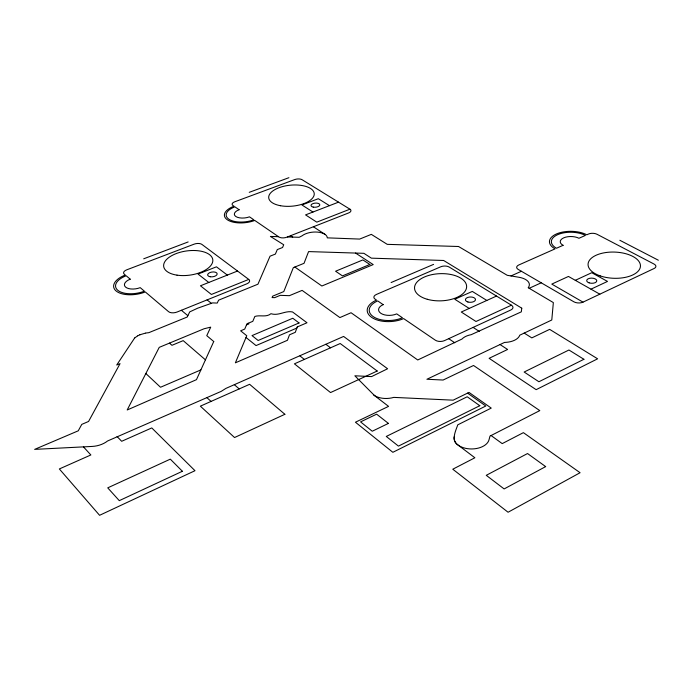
<?xml version="1.0" encoding="UTF-8"?>
<svg xmlns="http://www.w3.org/2000/svg" width="693" height="693" viewBox="0 0 693 693"><rect width="100%" height="100%" fill="white"/><g stroke="black" fill="none" stroke-linecap="round" stroke-linejoin="round"><path stroke-width="1.04" d="M454.097 437.733L454.062 438.262M454.14 437.205L454.261 436.685M313.383 226.767L324.878 234.277A13.817 6.757 -5 0 1 327.278 237.855L359.676 239.076L371.318 234.364L387.248 244.352L458.541 246.5L507.233 275.303L519.04 277.287A15.021 7.788 -0.1 0 1 528.655 287.067L528.196 287.708L553.352 302.59L551.784 319.993L519.75 335.195L519.421 336.001A15.852 8.697 -0.1 0 1 505.968 342.351L504.556 342.411L426.914 379.253L443.104 380.033L473.536 365.48L539.795 410.602L490.003 436.088L488.998 439.847A17.585 10.785 -0.3 0 1 476.342 448.544A17.585 10.785 -0.3 0 1 458.22 445.192C450.667 440.627 455.682 430.899 457.787 424.826L491.242 408.099L469.014 392.42L453.153 400.173L393.789 397.384A16.545 9.659 -3.3 0 1 374.445 395.504L354.851 375.788L371.578 376.594L387.604 368.763L343.607 336.434L225.901 388.401L221.188 391.38L107.528 441.008A17.282 9.971 -12.4 0 1 92.282 446.422L34.65 449.376L78.257 430.812L81.774 424.385L88.583 421.448L120.062 363.608L116.736 364.994L134.65 337.993M134.65 337.993L137.465 335.975M137.699 335.828L140.185 334.641M583.004 302.139L654.131 268.486A6.306 3.136 2.8 0 0 654.019 264.042L596.994 234.26A6.003 2.911 1.3 0 0 588.53 234.026L586.798 234.797A21.656 10.603 0.8 0 0 556.358 233.991A21.656 10.603 0.8 0 0 555.076 248.874L518.754 264.995A6.142 3.119 0 0 0 518.165 269.395L573.865 301.801A6.445 3.378 1.6 0 0 583.004 302.139L551.784 284.095L568.451 276.446L599.826 294.178M590.964 289.172L607.501 281.419L591.753 272.713L575.294 280.319M511.417 305.197L449.246 267.074A6.072 3.101 -1.9 0 0 440.731 266.796L376.403 294.456A6.228 3.283 -3.5 0 0 375.052 299.107L376.516 300.104A22.765 12.179 -3.2 0 0 371.691 317.411A22.765 12.179 -3.2 0 0 403.638 318.589L435.325 340.185A6.566 3.63 -1.8 0 0 444.577 340.584L510.758 310.022A6.419 3.413 -0.2 0 0 511.417 305.197L475.987 321.491L461.278 312.015L496.509 296.058M529.183 288.288L541.216 282.805M510.992 275.935L521.405 271.275M139.943 334.754L145.599 333.09M200.883 369.897L160.516 387.257L145.851 373.527M296.864 328.04L256.055 345.582L246.015 337.474M391.121 282.536L433.593 264.371M246.526 324.861L248.908 323.865L248.163 323.284M145.911 333.021L148.813 332.675L187.179 317.039L189.726 311.893L197.592 308.22L212.63 302.893L217.23 303.075L218.59 300.173L257.952 284.191L270.053 256.185L275.381 254.071L277.287 249.593L282.553 247.514L283.714 244.759L270.409 236.434L278.465 236.677M248.744 279.409A6.046 3.075 -6.8 0 1 246.769 283.844L177.044 312.032A6.246 3.231 -8.7 0 1 168.607 311.694L145.305 291.952A21.778 10.828 -9.3 0 1 116.06 290.939A21.778 10.828 -9.3 0 1 125.303 275.026L124.22 274.107A5.968 2.919 -9.3 0 1 126.758 269.82L194.092 244.17A5.778 2.789 -7.6 0 1 201.914 244.412L248.744 279.409L211.4 294.456L200.45 285.785L237.534 271.032M349.948 209.191A5.579 2.642 -4.3 0 1 348.596 212.959L286.789 237.197A5.726 2.772 -5.7 0 1 278.889 236.963L254.773 220.443A19.984 9.356 -6.4 0 1 227.304 219.768A19.984 9.356 -6.4 0 1 234 206.228L232.874 205.449A5.483 2.529 -6.5 0 1 234.728 201.802L294.733 179.565A5.345 2.417 -5.2 0 1 302.096 179.721L349.948 209.191L316.788 222.15L305.561 214.891L338.522 202.157M143.702 258.801L188.158 241.944M249.246 192.333L288.903 177.694M287.448 236.945L299.177 237.292L302.035 235.837A13.843 6.765 -5 0 1 324.87 234.269M619.845 240.28L658.35 260.221M486.824 300.441L472.314 291.424L454.79 299.246L469.196 308.428M329.452 205.656L318.321 198.709L301.923 204.963L312.959 212.032M524.185 333.09L531.817 337.889L549.644 329.366L597.617 358.809L536.139 389.665L489.111 358.316L507.605 349.471L500.043 344.551M473.111 327.408L479.253 331.393M355.535 253.058L373.206 264.587L321.864 286.01L294.854 267.03M448.7 338.678L454.773 342.766M290.627 235.698L292.697 237.101M467.576 393.13L485.802 406.011L392.853 452.304L355.44 422.219L388.565 406.375L373.596 394.88M491.086 435.533L502.208 443.615L523.397 432.649L580.084 472.721L508.073 512.24L452.78 469.213L474.878 457.77L457.571 444.672M325.849 344.274L330.544 347.808M227.339 275.095L216.45 266.822L198.025 274.064L208.784 282.475M299.965 355.959L304.374 359.416M207.086 299.887L211.382 303.335M181.375 310.282L187.855 315.679M457.059 444.248L456.6 443.797M234.347 384.702L239.224 388.92M205.44 359.849L183.203 340.627L171.959 345.305L169.473 343.113M206.843 397.6L211.07 401.412M456.159 443.338L455.777 442.862M117.082 436.529L121.665 441.294L151.776 427.928L194.984 470.703L99.584 515.306L59.347 468.953L90.861 454.963L83.455 446.872M455.414 442.385L455.119 441.891M454.833 441.389L454.608 440.878M454.409 440.358L454.27 439.838M454.149 439.319L454.097 438.79M521.768 308.186L521.309 311.85L471.231 334.667A15.939 8.853 -0.8 0 0 461.945 339.068L417.74 359.979L351.056 312.734L339.882 317.576L302.122 290.384L289.388 295.677L280.223 295.339L274.636 297.652L272.089 297.557L272.652 296.171L283.792 291.571L293.33 267.645L304.028 263.314L308.584 251.585L363.903 253.326L371.37 258.16L443.633 260.481L521.768 308.186M297.271 326.94L295.296 332.311L289.492 334.814L287.448 340.28L235.369 362.829L246.751 335.733L240.636 330.812L244.733 329.08L246.985 323.778L252.798 321.335L254.842 316.458C260.1 314.691 266.129 317.663 270.963 313.712C278.707 316.173 284.953 310.412 292.533 311.954L306.999 322.765L297.271 326.94M213.747 341.51L196.465 379.66L127.191 409.987L159.243 347.358L204.106 328.751L210.715 327.139L206.765 335.663L213.747 341.51M545.66 466.606L504.132 488.937L486.261 475.32L527.538 453.534L545.66 466.606M583.913 359.295L538.911 381.748L524.151 372.02L568.944 350.008L583.913 359.295M479.799 405.708L398.44 446.11L386.27 436.443L467.212 396.768L479.799 405.708M388.418 423.397L372.254 431.237L360.559 421.881L376.628 414.18L388.418 423.397M182.389 471.275L119.283 500.649L107.736 487.846L170.305 459.147L182.389 471.275M377.209 371.024L330.552 392.559L294.421 363.834L340.211 343.52L377.209 371.024M284.875 414.293L234.546 437.534L200.355 406.167L249.619 384.303L284.875 414.293M563.088 245.313L556.505 248.241A19.733 9.659 0.8 0 1 557.657 234.676A19.733 9.659 0.8 0 1 585.403 235.412L578.95 238.279A10.828 5.301 0.8 0 0 563.686 237.855A10.828 5.301 0.8 0 0 563.088 245.313M299.055 322.955L258.125 340.48L252.018 335.594L292.801 318.252L299.055 322.955M369.863 264.475L342.463 275.892L335.585 271.223L362.898 259.918L369.863 264.475M383.177 304.643L377.694 300.909A20.738 11.097 -3.2 0 0 373.31 316.675A20.738 11.097 -3.2 0 0 402.408 317.749L396.734 313.886A11.383 6.09 -3.2 0 1 380.795 313.279A11.383 6.09 -3.2 0 1 383.177 304.643M239.111 209.728L234.91 206.843A18.209 8.524 -6.4 0 0 228.82 219.179A18.209 8.524 -6.4 0 0 253.829 219.802L249.497 216.84A9.997 4.678 -6.4 0 1 235.793 216.485A9.997 4.678 -6.4 0 1 239.111 209.728M130.223 279.184L126.178 275.762A19.846 9.867 -9.3 0 0 117.767 290.254A19.846 9.867 -9.3 0 0 144.395 291.19L140.22 287.647A10.889 5.414 -9.3 0 1 125.632 287.127A10.889 5.414 -9.3 0 1 130.223 279.184M313.236 207.112A4.418 2.07 -4.9 0 0 319.82 204.851A4.418 2.07 -4.9 0 0 313.184 203.517A4.418 2.07 -4.9 0 0 313.236 207.112M280.578 205.734A22.86 10.534 -5.3 0 0 314.241 193.711A22.86 10.534 -5.3 0 0 279.582 187.508A22.86 10.534 -5.3 0 0 280.578 205.734M210.204 276.758A4.79 2.4 -7.5 0 0 217.169 273.83A4.79 2.4 -7.5 0 0 209.858 272.6A4.79 2.4 -7.5 0 0 210.204 276.758M177.001 275.147A24.783 12.197 -7.9 0 0 212.803 259.849A24.783 12.197 -7.9 0 0 174.887 254.114A24.783 12.197 -7.9 0 0 177.001 275.147M467.94 302.009A5.059 2.677 -1.1 0 0 475.511 299.567A5.059 2.677 -1.1 0 0 467.905 297.375A5.059 2.677 -1.1 0 0 467.94 302.009M427.286 299.281A26.057 13.591 -2 0 0 466.632 286.772A26.057 13.591 -2 0 0 427.85 275.71A26.057 13.591 -2 0 0 427.286 299.281M589.111 282.857A5.059 2.59 1.7 0 0 596.794 280.864A5.059 2.59 1.7 0 0 589.301 278.378A5.059 2.59 1.7 0 0 589.111 282.857M600.259 275.909A26.221 13.115 2 0 0 640.436 266.398A26.221 13.115 2 0 0 602.044 253.257A26.221 13.115 2 0 0 600.259 275.909"/></g></svg>
